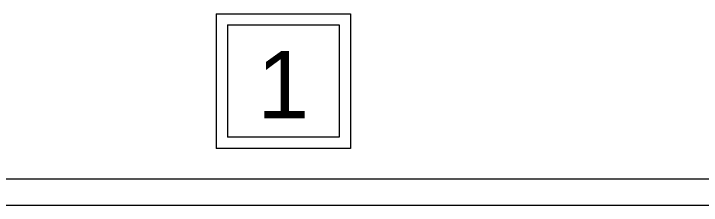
# Model space of a CAD drawing. Header units: inches. Extents: x 1 to 4637, y -664 to 702.
# Drawn here: x 1436 to 1528.1, y 213.5 to 239.1 of the extents above; entities that cross this region are included whole.
import ezdxf

# ---------------------------------------------------------------- set-up
doc = ezdxf.new("R2010")
doc.units = ezdxf.units.IN
doc.header["$MEASUREMENT"] = 0
doc.layers.add('A-ANNO-NOTE', color=131, linetype='Continuous', lineweight=20)
doc.layers.add('I-WALL', color=2, linetype='Continuous', lineweight=9)
doc.styles.add('Arial', font='arial.ttf', dxfattribs={"height": 9})

# ---------------------------------------------------------------- blocks, each defined once
blk = doc.blocks.new('FORM Equipment_Fixture Tag - Square-214315-New Construction - Tel_Data_Elec Plan')
at = {"layer": 'A-ANNO-NOTE'}
for p, q in [((-0.09375, 0.09375), (0.09375, 0.09375)), ((-0.09375, 0.09375), (0.09375, 0.09375)), ((-0.09375, 0.09375), (0.09375, 0.09375)), ((-0.09375, 0.09375), (-0.09375, -0.09375)), ((0.09375, 0.09375), (0.09375, -0.09375)), ((-0.078125, 0.078125), (-0.078125, -0.078125)), ((-0.078125, 0.078125), (0.078125, 0.078125)), ((0.078125, 0.078125), (0.078125, -0.078125)), ((0.078125, -0.078125), (-0.078125, -0.078125)), ((0.09375, -0.09375), (-0.09375, -0.09375))]:
    blk.add_line(p, q, dxfattribs=at)

msp = doc.modelspace()

# ---------------------------------------------------------------- linework, layer by layer
at = {"layer": 'I-WALL', "color": 250, "lineweight": 20}
for p, q in [((1538.036, 216.96), (1382.911, 216.96)), ((1379.411, 213.46), (1538.036, 213.46))]:
    msp.add_line(p, q, dxfattribs=at)

# ---------------------------------------------------------------- block references
at = {"layer": 'A-ANNO-NOTE', "xscale": 96, "yscale": 96, "zscale": 96}
msp.add_blockref('FORM Equipment_Fixture Tag - Square-214315-New Construction - Tel_Data_Elec Plan', (1472.141, 230.058), dxfattribs=at)

# ---------------------------------------------------------------- texts
at = {"layer": 'A-ANNO-NOTE', "lineweight": 9, "insert": (1468.619, 234.086), "char_height": 9, "width": 8.484, "attachment_point": 1, "style": 'Arial'}
msp.add_mtext('1', dxfattribs=at)

doc.saveas('drawing.dxf')
